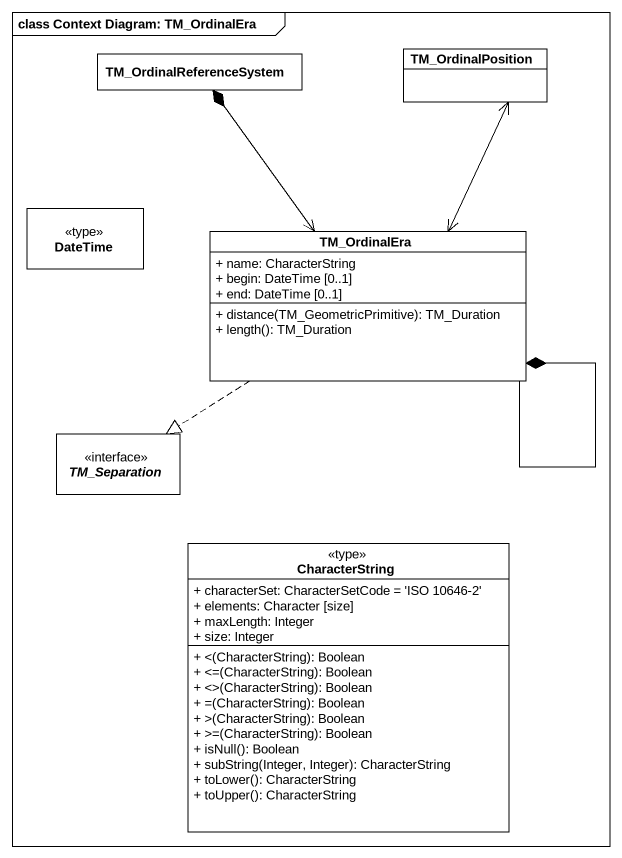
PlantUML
@startuml
mainframe class Context Diagram: TM_OrdinalEra
hide circle
hide empty members
skinparam classAttributeIconSize 0
class TM_OrdinalReferenceSystem
class TM_OrdinalPosition
class DateTime <<type>>
class TM_OrdinalEra {
  + name: CharacterString
  + begin: DateTime [0..1]
  + end: DateTime [0..1]
  + distance(TM_GeometricPrimitive): TM_Duration
  + length(): TM_Duration
}
interface TM_Separation
class CharacterString <<type>> {
  + characterSet: CharacterSetCode = 'ISO 10646-2'
  + elements: Character [size]
  + maxLength: Integer
  + size: Integer
  + <(CharacterString): Boolean
  + <=(CharacterString): Boolean
  + <>(CharacterString): Boolean
  + =(CharacterString): Boolean
  + >(CharacterString): Boolean
  + >=(CharacterString): Boolean
  + isNull(): Boolean
  + subString(Integer, Integer): CharacterString
  + toLower(): CharacterString
  + toUpper(): CharacterString
}
TM_OrdinalPosition <--> TM_OrdinalEra
TM_OrdinalEra <-up-* TM_OrdinalReferenceSystem
TM_OrdinalEra --* TM_OrdinalEra
TM_OrdinalEra ..|> TM_Separation
@enduml
